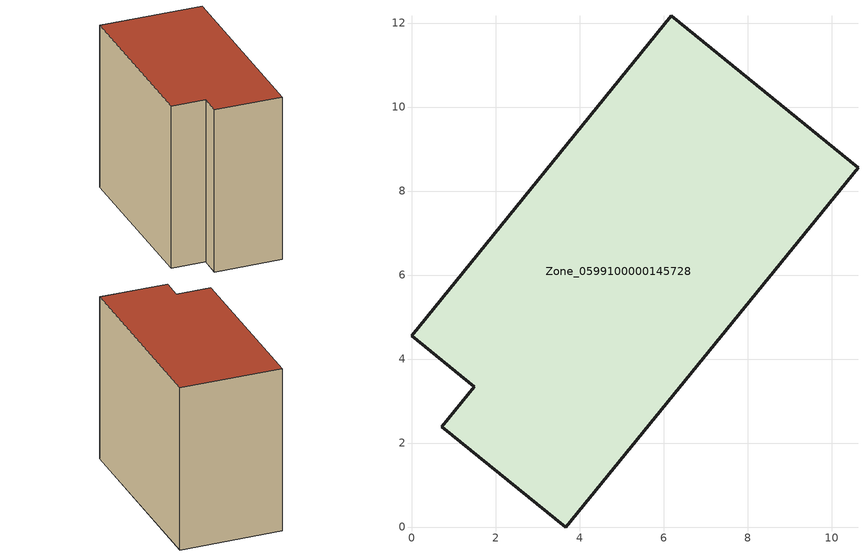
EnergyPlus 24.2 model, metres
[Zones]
Zone_0599100000145728
 floor ground (C_G): 0.72,2.39 1.49,3.34 0,4.55 6.19,12.17 10.63,8.56 3.67,0 z0
 wall outside (C_F): 1.49,3.34 0.72,2.39 3.67,0 10.63,8.56 6.19,12.17 0,4.55 1.49,3.34 z0:9.47
 roof outside (C_R): 6.19,12.17 0,4.55 1.49,3.34 0.72,2.39 3.67,0 10.63,8.56 z9.47
[BUILDING]
Pand.0599100000145728: North Axis=0; Terrain=City; Loads Convergence Tolerance Value=0.04; Temperature Convergence Tolerance Value=0.4; Solar Distribution=FullExterior; Maximum Number of Warmup Days=25; Minimum Number of Warmup Days=1
[Site:Location]
Rotterdam.The.Hague.AP_ZH_NLD Design_Conditions: Latitude=51.96; Longitude=4.45; Time Zone=1; Elevation=-4.5
[SITE:GROUNDTEMPERATURE:BUILDINGSURFACE]
18, 18, 18, 18, 18, 18, 18, 18, 18, 18, 18, 18
[MATERIAL] Thermal Absorptance=0.9; Solar Absorptance=0.7; Visible Absorptance=0.7
Name | Roughness | Thickness | Conductivity | Density | Specific Heat
G.TI.1946 | MediumSmooth | 0.15 | 1 | 540 | 1210
F.TI.1946 | Rough | 0.3 | 0.857143 | 1920 | 840
R.TI.1946 | MediumRough | 0.2 | 0.1 | 1500 | 1000
[CONSTRUCTION]
C_G: G.TI.1946
C_F: F.TI.1946
C_R: R.TI.1946
[ZONE]
Zone_0599100000145728: Type=1; Multiplier=1; Ceiling Height=Autocalculate; Volume=Autocalculate; Floor Area=autocalculate; Part of Total Floor Area=Yes
[ZONEINFILTRATION:DESIGNFLOWRATE]
Infil_Zone_0599100000145728: Zone or ZoneList or Space or SpaceList=Zone_0599100000145728; Schedule=AlwaysOn; Design Flow Rate Calculation Method=Flow/Area; Flow Rate per Floor Area=0.003; Constant Term Coefficient=1; Temperature Term Coefficient=0; Velocity Term Coefficient=0; Velocity Squared Term Coefficient=0
[HVACTEMPLATE:ZONE:IDEALLOADSAIRSYSTEM]
Zone_0599100000145728: Maximum Heating Supply Air Temperature=50; Minimum Cooling Supply Air Temperature=13; Maximum Heating Supply Air Humidity Ratio=0.0156; Minimum Cooling Supply Air Humidity Ratio=0.0077; Heating Limit=NoLimit; Cooling Limit=NoLimit; Dehumidification Control Type=ConstantSensibleHeatRatio; Cooling Sensible Heat Ratio=0.7; Dehumidification Setpoint=60; Humidification Control Type=None; Humidification Setpoint=30; Outdoor Air Method=None; Outdoor Air Flow Rate per Person=0.00944; Outdoor Air Flow Rate per Zone Floor Area=0; Outdoor Air Flow Rate per Zone=0; Demand Controlled Ventilation Type=None; Outdoor Air Economizer Type=NoEconomizer; Heat Recovery Type=None; Sensible Heat Recovery Effectiveness=0.7; Latent Heat Recovery Effectiveness=0.65
[ZONECONTROL:THERMOSTAT]
ThermostatControl_Zone_0599100000145728: Zone or ZoneList=Zone_0599100000145728; Control Type Schedule=DualSetpointControlType; Control 1=Thermostat_Zone_0599100000145728; Temperature Difference Between Cutout And Setpoint=0
[THERMOSTATSETPOINT:DUALSETPOINT]
Thermostat_Zone_0599100000145728: Heating Setpoint Temperature Schedule=HeatingSetpoint_Zone_0599100000145728; Cooling Setpoint Temperature Schedule=CoolingSetpoint_Zone_0599100000145728
[SCHEDULE:COMPACT]
HeatingSetpoint_Zone_0599100000145728: Through: 12/31, For: AllDays, Until: 24:00, 21
CoolingSetpoint_Zone_0599100000145728: Through: 12/31, For: AllDays, Until: 24:00, 24
DualSetpointControlType: Through: 12/31, For: AllDays, Until: 24:00, 4
AlwaysOn: Through: 12/31, For: AllDays, Until: 24:00, 1
